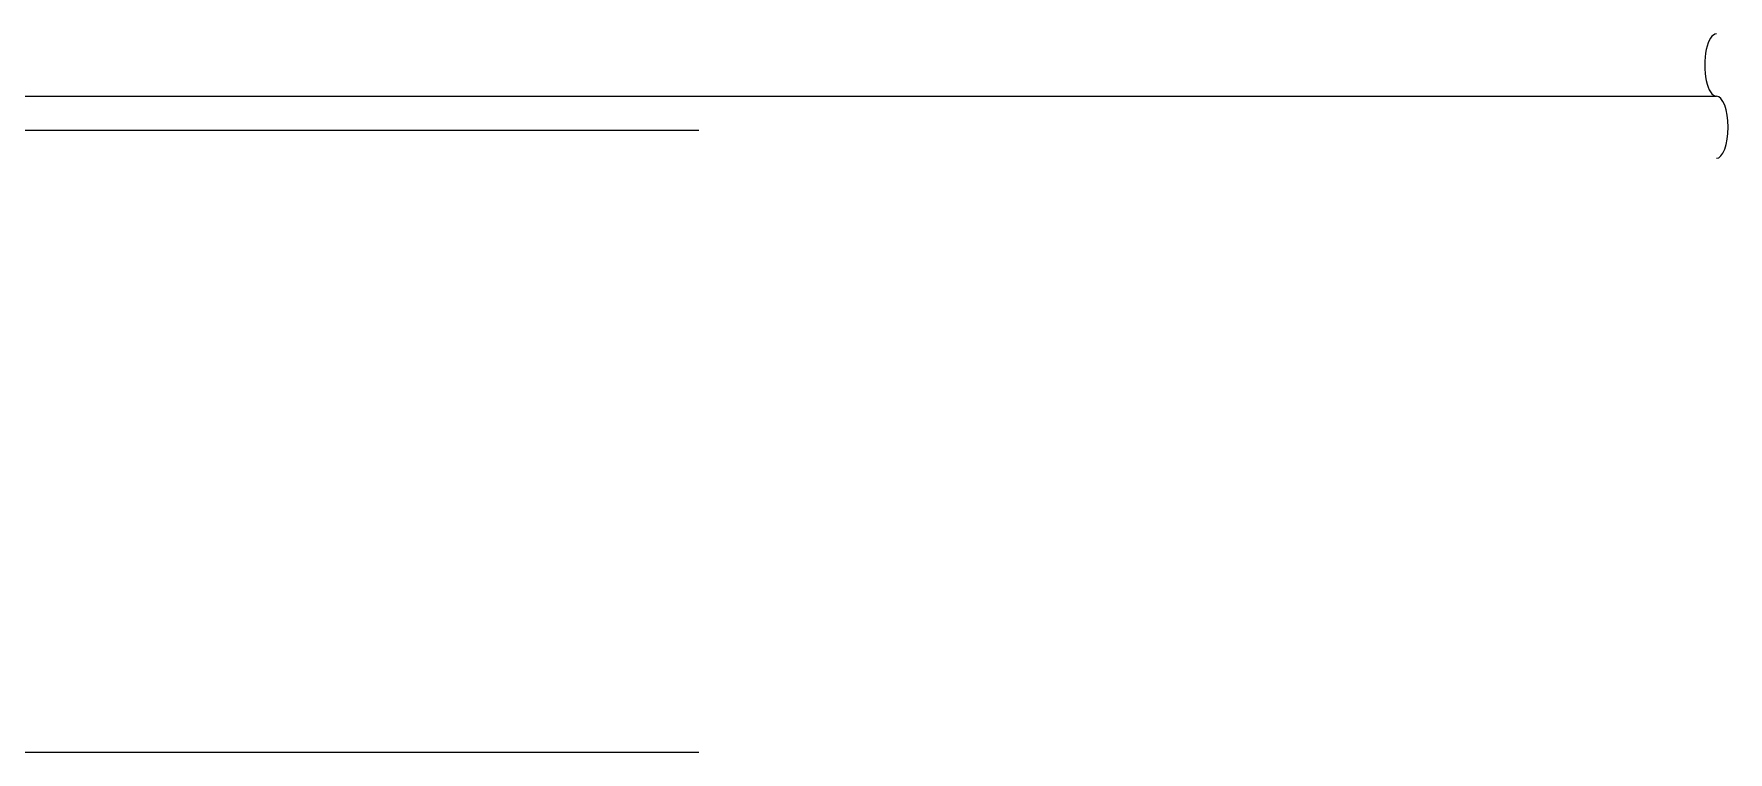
# Model space of a CAD drawing. Header units: inches. Extents: x 72602 to 350810, y -122122 to 43597.
# Drawn here: x 337192 to 350810, y -26403 to -20629 of the extents above; entities that cross this region are included whole.
import ezdxf

# ---------------------------------------------------------------- set-up
doc = ezdxf.new("R2010")
doc.units = ezdxf.units.IN
doc.header["$MEASUREMENT"] = 0
doc.layers.add('M-X-BKGD', color=8, linetype='Continuous')

msp = doc.modelspace()

# ---------------------------------------------------------------- linework, layer by layer
at = {"layer": 'M-X-BKGD', "ltscale": 0.1}
msp.add_line((316464, -21129), (350716, -21129), dxfattribs=at)
msp.add_line((316464, -21129), (350716, -21129), dxfattribs=at)
at = {"layer": 'M-X-BKGD'}
for p, q in [((318686, -21403), (342536, -21403)), ((318686, -21403), (342536, -21403)), ((239212, -26403), (342536, -26403)), ((239212, -26403), (342536, -26403))]:
    msp.add_line(p, q, dxfattribs=at)
at = {"layer": 'M-X-BKGD', "ltscale": 0.2}
for centre, start_param, end_param in [((350716, -20879), 0, 3.141593), ((350716, -20879), 0, 3.141593), ((350716, -21379), 3.141593, 6.283185), ((350716, -21379), 3.141593, 6.283185)]:
    msp.add_ellipse(centre, major_axis=(0, 250), ratio=0.376773, start_param=start_param, end_param=end_param, dxfattribs=at)

doc.saveas('drawing.dxf')
